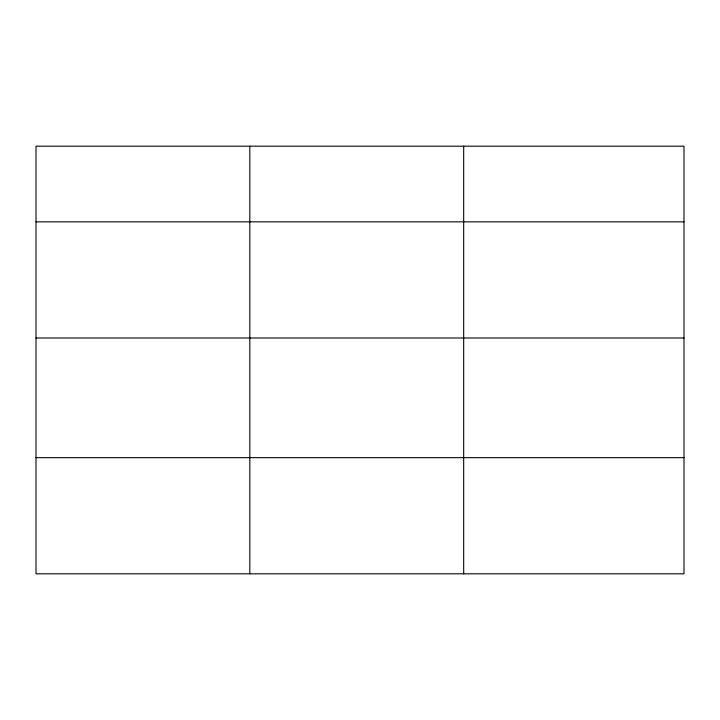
<?xml version="1.0" encoding="UTF-8"?>
<svg xmlns="http://www.w3.org/2000/svg" width="720" height="720" viewBox="0 0 720 720"><rect width="100%" height="100%" fill="white"/><g stroke="black" fill="none" stroke-linecap="round" stroke-linejoin="round"><path stroke-width="1.08" d="M684 337.995L684 146.187L36 146.187L36 573.813L684 573.813L684 337.995L36 337.995M36 221.85L684 221.85M36 457.668L684 457.668M463.68 146.187L463.68 573.813M249.84 146.187L249.84 573.813"/></g></svg>
